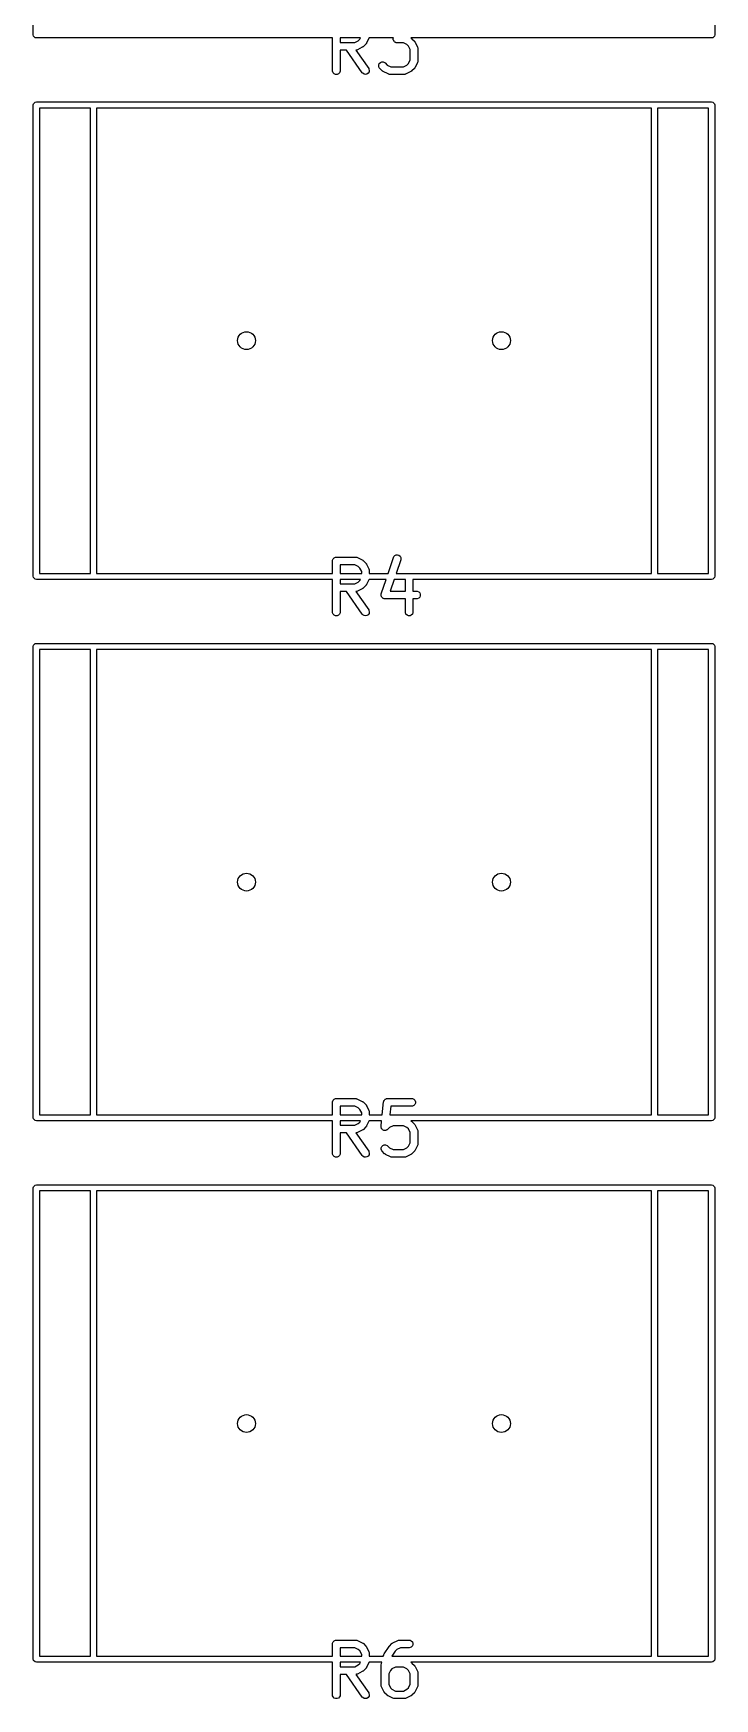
# Model space of a CAD drawing. Extents: x 0.23 to 2.98, y 0.39 to 3.79.
# Drawn here: x 1.174 to 1.7, y 1.659 to 2.945 of the extents above; entities that cross this region are included whole.
import ezdxf

# ---------------------------------------------------------------- set-up
doc = ezdxf.new("R2010")
doc.units = 0
doc.header["$MEASUREMENT"] = 0
doc.layers.add('BLACK', color=7, linetype='CONTINUOUS')

msp = doc.modelspace()

# ---------------------------------------------------------------- linework, layer by layer
at = {"layer": 'BLACK', "linetype": 'CONTINUOUS'}
for p, q in [((1.174, 2.9435), (1.174, 3.3073)), ((1.7, 3.3073), (1.7, 2.9435)), ((1.1742, 2.9426), (1.174, 2.9435)), ((1.7, 2.9435), (1.6998, 2.9426)), ((1.1755, 2.9414), (1.1742, 2.9426)), ((1.1764, 2.9412), (1.1755, 2.9414)), ((1.405, 2.9412), (1.1764, 2.9412)), ((1.405, 2.916), (1.405, 2.9412)), ((1.4109, 2.9412), (1.4109, 2.9377)), ((1.4266, 2.9412), (1.4109, 2.9412)), ((1.4109, 2.9377), (1.4223, 2.9377)), ((1.4158, 2.9318), (1.4109, 2.9318)), ((1.4109, 2.9318), (1.4109, 2.916)), ((1.428, 2.9143), (1.4158, 2.9318)), ((1.4223, 2.9377), (1.4249, 2.9391)), ((1.4235, 2.9319), (1.423, 2.9318)), ((1.423, 2.9318), (1.4329, 2.9177)), ((1.4236, 2.9319), (1.4235, 2.9319)), ((1.4237, 2.9319), (1.4236, 2.9319)), ((1.4243, 2.9321), (1.4237, 2.9319)), ((1.428, 2.934), (1.4243, 2.9321)), ((1.4249, 2.9391), (1.4261, 2.9403)), ((1.4261, 2.9403), (1.4266, 2.9412)), ((1.4283, 2.9342), (1.428, 2.934)), ((1.4284, 2.9343), (1.4283, 2.9342)), ((1.4283, 2.9342), (1.4283, 2.9342)), ((1.4285, 2.9343), (1.4284, 2.9343)), ((1.4286, 2.9344), (1.4285, 2.9343)), ((1.4288, 2.9346), (1.4286, 2.9344)), ((1.4307, 2.9364), (1.4288, 2.9346)), ((1.4308, 2.9367), (1.4307, 2.9364)), ((1.4309, 2.9367), (1.4308, 2.9367)), ((1.431, 2.9368), (1.4309, 2.9367)), ((1.4311, 2.937), (1.431, 2.9369)), ((1.431, 2.9369), (1.431, 2.9368)), ((1.4312, 2.9372), (1.4311, 2.937)), ((1.4331, 2.941), (1.4312, 2.9372)), ((1.4332, 2.9412), (1.4331, 2.941)), ((1.452, 2.9412), (1.4332, 2.9412)), ((1.4519, 2.941), (1.452, 2.9412)), ((1.4519, 2.9409), (1.4519, 2.941)), ((1.4519, 2.9408), (1.4519, 2.9409)), ((1.4519, 2.9403), (1.4519, 2.9408)), ((1.4519, 2.9398), (1.4519, 2.9403)), ((1.452, 2.9397), (1.4519, 2.9398)), ((1.452, 2.9396), (1.452, 2.9397)), ((1.4522, 2.9392), (1.452, 2.9396)), ((1.4524, 2.9388), (1.4522, 2.9392)), ((1.4524, 2.9387), (1.4524, 2.9388)), ((1.4525, 2.9386), (1.4524, 2.9387)), ((1.4528, 2.9383), (1.4525, 2.9386)), ((1.4532, 2.938), (1.4528, 2.9383)), ((1.4533, 2.9379), (1.4532, 2.938)), ((1.4533, 2.9378), (1.4533, 2.9379)), ((1.4538, 2.9377), (1.4533, 2.9378)), ((1.4542, 2.9375), (1.4538, 2.9377)), ((1.4544, 2.9375), (1.4542, 2.9375)), ((1.4545, 2.9375), (1.4544, 2.9375)), ((1.4544, 2.9375), (1.4544, 2.9375)), ((1.4548, 2.9375), (1.4545, 2.9375)), ((1.4597, 2.9375), (1.4548, 2.9375)), ((1.4624, 2.9361), (1.4597, 2.9375)), ((1.4636, 2.9349), (1.4624, 2.9361)), ((1.465, 2.9322), (1.4636, 2.9349)), ((1.465, 2.9242), (1.465, 2.9322)), ((1.6976, 2.9412), (1.4655, 2.9412)), ((1.4655, 2.9412), (1.4655, 2.9412)), ((1.4655, 2.9412), (1.4658, 2.941)), ((1.4658, 2.941), (1.4658, 2.941)), ((1.4658, 2.941), (1.4659, 2.9409)), ((1.4659, 2.9409), (1.466, 2.9409)), ((1.466, 2.9409), (1.4661, 2.9408)), ((1.4661, 2.9408), (1.4663, 2.9406)), ((1.4663, 2.9406), (1.4682, 2.9387)), ((1.4682, 2.9387), (1.4683, 2.9385)), ((1.4683, 2.9385), (1.4684, 2.9385)), ((1.4684, 2.9385), (1.4685, 2.9384)), ((1.4685, 2.9384), (1.4685, 2.9383)), ((1.4685, 2.9383), (1.4686, 2.9382)), ((1.4686, 2.9382), (1.4687, 2.938)), ((1.4687, 2.938), (1.4706, 2.9342)), ((1.4706, 2.9342), (1.4708, 2.9337)), ((1.4708, 2.9337), (1.4708, 2.9336)), ((1.4708, 2.9336), (1.4708, 2.9335)), ((1.4708, 2.9335), (1.4709, 2.9329)), ((1.4709, 2.9329), (1.4709, 2.9235)), ((1.6985, 2.9414), (1.6976, 2.9412)), ((1.6998, 2.9426), (1.6985, 2.9414)), ((1.4329, 2.9177), (1.4331, 2.9172)), ((1.4407, 2.9204), (1.4411, 2.9214)), ((1.4407, 2.9192), (1.4407, 2.9204)), ((1.4411, 2.9181), (1.4407, 2.9192)), ((1.4411, 2.9214), (1.4419, 2.9222)), ((1.4415, 2.9177), (1.4411, 2.9181)), ((1.4434, 2.9158), (1.4415, 2.9177)), ((1.4419, 2.9222), (1.443, 2.9227)), ((1.443, 2.9227), (1.4441, 2.9227)), ((1.4441, 2.9227), (1.4452, 2.9222)), ((1.4452, 2.9222), (1.4457, 2.9219)), ((1.4457, 2.9219), (1.4472, 2.9203)), ((1.4472, 2.9203), (1.4499, 2.919)), ((1.4499, 2.919), (1.4597, 2.919)), ((1.4597, 2.919), (1.4624, 2.9203)), ((1.4624, 2.9203), (1.4636, 2.9215)), ((1.4636, 2.9215), (1.465, 2.9242)), ((1.4682, 2.9177), (1.4663, 2.9158)), ((1.4683, 2.9179), (1.4682, 2.9177)), ((1.4684, 2.918), (1.4683, 2.9179)), ((1.4685, 2.9181), (1.4684, 2.918)), ((1.4686, 2.9182), (1.4685, 2.9181)), ((1.4685, 2.9181), (1.4685, 2.9181)), ((1.4687, 2.9185), (1.4686, 2.9182)), ((1.4706, 2.9222), (1.4687, 2.9185)), ((1.4708, 2.9228), (1.4706, 2.9222)), ((1.4709, 2.9235), (1.4708, 2.923)), ((1.4708, 2.923), (1.4708, 2.9229)), ((1.4708, 2.9229), (1.4708, 2.9228)), ((1.4051, 2.9155), (1.405, 2.916)), ((1.4055, 2.9144), (1.4051, 2.9155)), ((1.4063, 2.9136), (1.4055, 2.9144)), ((1.4074, 2.9131), (1.4063, 2.9136)), ((1.4085, 2.9131), (1.4074, 2.9131)), ((1.4096, 2.9136), (1.4085, 2.9131)), ((1.4104, 2.9144), (1.4096, 2.9136)), ((1.4108, 2.9155), (1.4104, 2.9144)), ((1.4109, 2.916), (1.4108, 2.9155)), ((1.4284, 2.9139), (1.428, 2.9143)), ((1.4294, 2.9133), (1.4284, 2.9139)), ((1.4305, 2.9131), (1.4294, 2.9133)), ((1.4316, 2.9133), (1.4305, 2.9131)), ((1.4326, 2.914), (1.4316, 2.9133)), ((1.4332, 2.915), (1.4326, 2.914)), ((1.4331, 2.9172), (1.4334, 2.9161)), ((1.4334, 2.9161), (1.4332, 2.915)), ((1.4436, 2.9156), (1.4434, 2.9158)), ((1.4437, 2.9155), (1.4436, 2.9156)), ((1.4436, 2.9156), (1.4436, 2.9156)), ((1.4438, 2.9155), (1.4437, 2.9155)), ((1.4439, 2.9154), (1.4438, 2.9155)), ((1.4441, 2.9153), (1.4439, 2.9154)), ((1.4479, 2.9134), (1.4441, 2.9153)), ((1.4484, 2.9132), (1.4479, 2.9134)), ((1.4485, 2.9132), (1.4484, 2.9132)), ((1.4486, 2.9131), (1.4485, 2.9132)), ((1.4492, 2.9131), (1.4486, 2.9131)), ((1.4604, 2.9131), (1.4492, 2.9131)), ((1.461, 2.9131), (1.4604, 2.9131)), ((1.4611, 2.9132), (1.461, 2.9131)), ((1.4612, 2.9132), (1.4611, 2.9132)), ((1.4618, 2.9134), (1.4612, 2.9132)), ((1.4655, 2.9153), (1.4618, 2.9134)), ((1.4658, 2.9154), (1.4655, 2.9153)), ((1.4659, 2.9155), (1.4658, 2.9155)), ((1.4658, 2.9155), (1.4658, 2.9154)), ((1.466, 2.9156), (1.4659, 2.9155)), ((1.4661, 2.9156), (1.466, 2.9156)), ((1.4663, 2.9158), (1.4661, 2.9156)), ((1.174, 2.8895), (1.1742, 2.8904)), ((1.174, 2.5257), (1.174, 2.8895)), ((1.1742, 2.8904), (1.1755, 2.8916)), ((1.1755, 2.8916), (1.1764, 2.8918)), ((1.1764, 2.8918), (1.6976, 2.8918)), ((1.1787, 2.8871), (1.1787, 2.528)), ((1.2181, 2.8871), (1.1787, 2.8871)), ((1.2181, 2.528), (1.2181, 2.8871)), ((1.2228, 2.8871), (1.2228, 2.528)), ((1.6512, 2.8871), (1.2228, 2.8871)), ((1.6512, 2.528), (1.6512, 2.8871)), ((1.6559, 2.8871), (1.6559, 2.528)), ((1.6953, 2.8871), (1.6559, 2.8871)), ((1.6953, 2.528), (1.6953, 2.8871)), ((1.6976, 2.8918), (1.6985, 2.8916)), ((1.6985, 2.8916), (1.6998, 2.8904)), ((1.6998, 2.8904), (1.7, 2.8895)), ((1.7, 2.8895), (1.7, 2.5257)), ((1.405, 2.5375), (1.4051, 2.5381)), ((1.405, 2.528), (1.405, 2.5375)), ((1.4051, 2.5381), (1.4055, 2.5392)), ((1.4055, 2.5392), (1.4063, 2.54)), ((1.4063, 2.54), (1.4074, 2.5404)), ((1.4074, 2.5404), (1.4079, 2.5405)), ((1.4079, 2.5405), (1.4229, 2.5405)), ((1.4223, 2.5346), (1.4109, 2.5346)), ((1.4109, 2.5346), (1.4109, 2.528)), ((1.4249, 2.5332), (1.4223, 2.5346)), ((1.4229, 2.5405), (1.4235, 2.5404)), ((1.4235, 2.5404), (1.4236, 2.5404)), ((1.4236, 2.5404), (1.4237, 2.5404)), ((1.4237, 2.5404), (1.4243, 2.5402)), ((1.4243, 2.5402), (1.428, 2.5383)), ((1.4261, 2.532), (1.4249, 2.5332)), ((1.428, 2.5383), (1.4283, 2.5381)), ((1.4283, 2.5381), (1.4283, 2.5381)), ((1.4283, 2.5381), (1.4284, 2.538)), ((1.4284, 2.538), (1.4285, 2.538)), ((1.4285, 2.538), (1.4286, 2.5379)), ((1.4286, 2.5379), (1.4288, 2.5377)), ((1.4288, 2.5377), (1.4307, 2.5359)), ((1.4307, 2.5359), (1.4308, 2.5356)), ((1.4308, 2.5356), (1.4309, 2.5356)), ((1.4309, 2.5356), (1.431, 2.5355)), ((1.431, 2.5355), (1.431, 2.5354)), ((1.431, 2.5354), (1.4311, 2.5354)), ((1.4311, 2.5354), (1.4312, 2.5351)), ((1.4312, 2.5351), (1.4331, 2.5314)), ((1.4479, 2.528), (1.452, 2.5403)), ((1.452, 2.5403), (1.4523, 2.5409)), ((1.4523, 2.5409), (1.453, 2.5417)), ((1.453, 2.5417), (1.454, 2.5423)), ((1.454, 2.5423), (1.4552, 2.5423)), ((1.4576, 2.5385), (1.4541, 2.528)), ((1.4552, 2.5423), (1.4563, 2.542)), ((1.4563, 2.542), (1.4572, 2.5412)), ((1.4572, 2.5412), (1.4577, 2.5402)), ((1.4577, 2.539), (1.4576, 2.5385)), ((1.4577, 2.5402), (1.4577, 2.539)), ((1.1742, 2.5248), (1.174, 2.5257)), ((1.1755, 2.5235), (1.1742, 2.5248)), ((1.1764, 2.5233), (1.1755, 2.5235)), ((1.405, 2.5233), (1.1764, 2.5233)), ((1.1787, 2.528), (1.2181, 2.528)), ((1.2228, 2.528), (1.405, 2.528)), ((1.405, 2.4982), (1.405, 2.5233)), ((1.4109, 2.528), (1.4275, 2.528)), ((1.4109, 2.5233), (1.4109, 2.5199)), ((1.4266, 2.5233), (1.4109, 2.5233)), ((1.4109, 2.5199), (1.4223, 2.5199)), ((1.4223, 2.5199), (1.4249, 2.5212)), ((1.4249, 2.5212), (1.4261, 2.5224)), ((1.4275, 2.5293), (1.4261, 2.532)), ((1.4261, 2.5224), (1.4266, 2.5233)), ((1.4275, 2.528), (1.4275, 2.5293)), ((1.4312, 2.5193), (1.4311, 2.5191)), ((1.4331, 2.5231), (1.4312, 2.5193)), ((1.4331, 2.5314), (1.4333, 2.5308)), ((1.4332, 2.5233), (1.4331, 2.5231)), ((1.4463, 2.5233), (1.4332, 2.5233)), ((1.4333, 2.5308), (1.4333, 2.5307)), ((1.4333, 2.5307), (1.4333, 2.5306)), ((1.4333, 2.5306), (1.4334, 2.53)), ((1.4334, 2.53), (1.4334, 2.528)), ((1.4334, 2.528), (1.4479, 2.528)), ((1.4426, 2.5122), (1.4463, 2.5233)), ((1.4526, 2.5233), (1.4495, 2.5142)), ((1.4612, 2.5233), (1.4526, 2.5233)), ((1.4541, 2.528), (1.6512, 2.528)), ((1.4612, 2.5142), (1.4612, 2.5233)), ((1.6976, 2.5233), (1.4671, 2.5233)), ((1.4671, 2.5233), (1.4671, 2.5142)), ((1.6559, 2.528), (1.6953, 2.528)), ((1.6985, 2.5235), (1.6976, 2.5233)), ((1.6998, 2.5248), (1.6985, 2.5235)), ((1.7, 2.5257), (1.6998, 2.5248)), ((1.4158, 2.514), (1.4109, 2.514)), ((1.4109, 2.514), (1.4109, 2.4982)), ((1.428, 2.4965), (1.4158, 2.514)), ((1.4235, 2.514), (1.423, 2.514)), ((1.423, 2.514), (1.4329, 2.4999)), ((1.4236, 2.5141), (1.4235, 2.514)), ((1.4237, 2.5141), (1.4236, 2.5141)), ((1.4243, 2.5143), (1.4237, 2.5141)), ((1.428, 2.5161), (1.4243, 2.5143)), ((1.4283, 2.5163), (1.428, 2.5161)), ((1.4284, 2.5164), (1.4283, 2.5163)), ((1.4283, 2.5163), (1.4283, 2.5163)), ((1.4285, 2.5165), (1.4284, 2.5164)), ((1.4286, 2.5165), (1.4285, 2.5165)), ((1.4288, 2.5167), (1.4286, 2.5165)), ((1.4307, 2.5186), (1.4288, 2.5167)), ((1.4308, 2.5188), (1.4307, 2.5186)), ((1.4309, 2.5189), (1.4308, 2.5188)), ((1.431, 2.5189), (1.4309, 2.5189)), ((1.4311, 2.5191), (1.431, 2.519)), ((1.431, 2.519), (1.431, 2.5189)), ((1.4425, 2.5118), (1.4425, 2.5119)), ((1.4425, 2.5119), (1.4426, 2.5119)), ((1.4425, 2.5117), (1.4425, 2.5118)), ((1.4425, 2.5112), (1.4425, 2.5117)), ((1.4425, 2.5107), (1.4425, 2.5112)), ((1.4426, 2.5106), (1.4425, 2.5107)), ((1.4426, 2.5119), (1.4426, 2.5122)), ((1.4426, 2.5105), (1.4426, 2.5106)), ((1.4428, 2.5101), (1.4426, 2.5105)), ((1.443, 2.5096), (1.4428, 2.5101)), ((1.4431, 2.5096), (1.443, 2.5096)), ((1.4431, 2.5095), (1.4431, 2.5096)), ((1.4435, 2.5092), (1.4431, 2.5095)), ((1.4438, 2.5088), (1.4435, 2.5092)), ((1.4439, 2.5088), (1.4438, 2.5088)), ((1.444, 2.5087), (1.4439, 2.5088)), ((1.4444, 2.5086), (1.444, 2.5087)), ((1.4449, 2.5084), (1.4444, 2.5086)), ((1.445, 2.5084), (1.4449, 2.5084)), ((1.4451, 2.5084), (1.445, 2.5084)), ((1.4452, 2.5084), (1.4451, 2.5084)), ((1.4454, 2.5083), (1.4452, 2.5084)), ((1.4612, 2.5083), (1.4454, 2.5083)), ((1.4495, 2.5142), (1.4612, 2.5142)), ((1.4612, 2.4982), (1.4612, 2.5083)), ((1.4671, 2.5142), (1.4698, 2.5142)), ((1.4698, 2.5083), (1.4671, 2.5083)), ((1.4671, 2.5083), (1.4671, 2.4982)), ((1.4698, 2.5142), (1.4704, 2.5142)), ((1.4704, 2.5084), (1.4698, 2.5083)), ((1.4704, 2.5142), (1.4715, 2.5137)), ((1.4715, 2.5088), (1.4704, 2.5084)), ((1.4715, 2.5137), (1.4723, 2.5129)), ((1.4723, 2.5096), (1.4715, 2.5088)), ((1.4723, 2.5129), (1.4727, 2.5119)), ((1.4727, 2.5107), (1.4723, 2.5096)), ((1.4727, 2.5119), (1.4727, 2.5107)), ((1.4051, 2.4976), (1.405, 2.4982)), ((1.4055, 2.4965), (1.4051, 2.4976)), ((1.4063, 2.4957), (1.4055, 2.4965)), ((1.4074, 2.4953), (1.4063, 2.4957)), ((1.4085, 2.4953), (1.4074, 2.4953)), ((1.4096, 2.4957), (1.4085, 2.4953)), ((1.4104, 2.4965), (1.4096, 2.4957)), ((1.4108, 2.4976), (1.4104, 2.4965)), ((1.4109, 2.4982), (1.4108, 2.4976)), ((1.4284, 2.496), (1.428, 2.4965)), ((1.4294, 2.4954), (1.4284, 2.496)), ((1.4305, 2.4952), (1.4294, 2.4954)), ((1.4316, 2.4955), (1.4305, 2.4952)), ((1.4326, 2.4961), (1.4316, 2.4955)), ((1.4332, 2.4971), (1.4326, 2.4961)), ((1.4329, 2.4999), (1.4331, 2.4994)), ((1.4331, 2.4994), (1.4334, 2.4982)), ((1.4334, 2.4982), (1.4332, 2.4971)), ((1.4613, 2.4976), (1.4612, 2.4982)), ((1.4617, 2.4965), (1.4613, 2.4976)), ((1.4626, 2.4957), (1.4617, 2.4965)), ((1.4636, 2.4953), (1.4626, 2.4957)), ((1.4648, 2.4953), (1.4636, 2.4953)), ((1.4658, 2.4957), (1.4648, 2.4953)), ((1.4666, 2.4965), (1.4658, 2.4957)), ((1.4671, 2.4976), (1.4666, 2.4965)), ((1.4671, 2.4982), (1.4671, 2.4976)), ((1.174, 2.4716), (1.1742, 2.4725)), ((1.174, 2.1078), (1.174, 2.4716)), ((1.1742, 2.4725), (1.1755, 2.4738)), ((1.1755, 2.4738), (1.1764, 2.4739)), ((1.1764, 2.4739), (1.6976, 2.4739)), ((1.1787, 2.4692), (1.1787, 2.1102)), ((1.2181, 2.4692), (1.1787, 2.4692)), ((1.2181, 2.1102), (1.2181, 2.4692)), ((1.2228, 2.4692), (1.2228, 2.1102)), ((1.6512, 2.4692), (1.2228, 2.4692)), ((1.6512, 2.1102), (1.6512, 2.4692)), ((1.6559, 2.4692), (1.6559, 2.1102)), ((1.6953, 2.4692), (1.6559, 2.4692)), ((1.6953, 2.1102), (1.6953, 2.4692)), ((1.6976, 2.4739), (1.6985, 2.4738)), ((1.6985, 2.4738), (1.6998, 2.4725)), ((1.6998, 2.4725), (1.7, 2.4716)), ((1.7, 2.4716), (1.7, 2.1078)), ((1.4051, 2.1202), (1.4055, 2.1213)), ((1.4055, 2.1213), (1.4063, 2.1221)), ((1.4063, 2.1221), (1.4074, 2.1226)), ((1.4074, 2.1226), (1.4079, 2.1226)), ((1.4079, 2.1226), (1.4229, 2.1226)), ((1.4229, 2.1226), (1.4235, 2.1226)), ((1.4235, 2.1226), (1.4236, 2.1225)), ((1.4236, 2.1225), (1.4237, 2.1225)), ((1.4237, 2.1225), (1.4243, 2.1223)), ((1.4243, 2.1223), (1.428, 2.1204)), ((1.4445, 2.1205), (1.4447, 2.1209)), ((1.4447, 2.1209), (1.4449, 2.1213)), ((1.4449, 2.1213), (1.445, 2.1214)), ((1.445, 2.1215), (1.4454, 2.1218)), ((1.445, 2.1214), (1.445, 2.1215)), ((1.4454, 2.1218), (1.4457, 2.1221)), ((1.4457, 2.1221), (1.4458, 2.1222)), ((1.4458, 2.1222), (1.4459, 2.1223)), ((1.4459, 2.1223), (1.4463, 2.1224)), ((1.4463, 2.1224), (1.4467, 2.1226)), ((1.4467, 2.1226), (1.447, 2.1226)), ((1.447, 2.1226), (1.447, 2.1226)), ((1.447, 2.1226), (1.4471, 2.1226)), ((1.4471, 2.1226), (1.4473, 2.1226)), ((1.4473, 2.1226), (1.4661, 2.1226)), ((1.4661, 2.1226), (1.4666, 2.1226)), ((1.4666, 2.1226), (1.4677, 2.1221)), ((1.4677, 2.1221), (1.4685, 2.1213)), ((1.4685, 2.1213), (1.469, 2.1202)), ((1.1787, 2.1102), (1.2181, 2.1102)), ((1.2228, 2.1102), (1.405, 2.1102)), ((1.405, 2.1197), (1.4051, 2.1202)), ((1.405, 2.1102), (1.405, 2.1197)), ((1.4223, 2.1167), (1.4109, 2.1167)), ((1.4109, 2.1167), (1.4109, 2.1102)), ((1.4109, 2.1102), (1.4275, 2.1102)), ((1.4249, 2.1154), (1.4223, 2.1167)), ((1.4261, 2.1142), (1.4249, 2.1154)), ((1.4275, 2.1115), (1.4261, 2.1142)), ((1.4275, 2.1102), (1.4275, 2.1115)), ((1.428, 2.1204), (1.4283, 2.1203)), ((1.4283, 2.1203), (1.4283, 2.1202)), ((1.4283, 2.1202), (1.4284, 2.1202)), ((1.4284, 2.1202), (1.4285, 2.1201)), ((1.4285, 2.1201), (1.4286, 2.1201)), ((1.4286, 2.1201), (1.4288, 2.1199)), ((1.4288, 2.1199), (1.4307, 2.118)), ((1.4307, 2.118), (1.4308, 2.1178)), ((1.4308, 2.1178), (1.4309, 2.1177)), ((1.4309, 2.1177), (1.431, 2.1176)), ((1.431, 2.1176), (1.431, 2.1176)), ((1.431, 2.1176), (1.4311, 2.1175)), ((1.4311, 2.1175), (1.4312, 2.1172)), ((1.4312, 2.1172), (1.4331, 2.1135)), ((1.4331, 2.1135), (1.4333, 2.1129)), ((1.4333, 2.1129), (1.4333, 2.1128)), ((1.4333, 2.1128), (1.4333, 2.1127)), ((1.4333, 2.1127), (1.4334, 2.1122)), ((1.4334, 2.1122), (1.4334, 2.1102)), ((1.4334, 2.1102), (1.4434, 2.1102)), ((1.4434, 2.1102), (1.4444, 2.12)), ((1.4444, 2.1202), (1.4445, 2.1203)), ((1.4444, 2.12), (1.4444, 2.1202)), ((1.4444, 2.1202), (1.4444, 2.1202)), ((1.4445, 2.1203), (1.4445, 2.1205)), ((1.45, 2.1167), (1.4493, 2.1102)), ((1.4493, 2.1102), (1.6512, 2.1102)), ((1.4661, 2.1167), (1.45, 2.1167)), ((1.4666, 2.1168), (1.4661, 2.1167)), ((1.4677, 2.1172), (1.4666, 2.1168)), ((1.4685, 2.118), (1.4677, 2.1172)), ((1.469, 2.1191), (1.4685, 2.118)), ((1.469, 2.1202), (1.469, 2.1191)), ((1.6559, 2.1102), (1.6953, 2.1102)), ((1.1742, 2.1069), (1.174, 2.1078)), ((1.1755, 2.1056), (1.1742, 2.1069)), ((1.1764, 2.1054), (1.1755, 2.1056)), ((1.405, 2.1054), (1.1764, 2.1054)), ((1.405, 2.0803), (1.405, 2.1054)), ((1.4109, 2.1054), (1.4109, 2.102)), ((1.4266, 2.1054), (1.4109, 2.1054)), ((1.4109, 2.102), (1.4223, 2.102)), ((1.4158, 2.0961), (1.4109, 2.0961)), ((1.4109, 2.0961), (1.4109, 2.0803)), ((1.428, 2.0786), (1.4158, 2.0961)), ((1.4223, 2.102), (1.4249, 2.1033)), ((1.4235, 2.0961), (1.423, 2.0961)), ((1.423, 2.0961), (1.4329, 2.082)), ((1.4236, 2.0962), (1.4235, 2.0961)), ((1.4237, 2.0962), (1.4236, 2.0962)), ((1.4243, 2.0964), (1.4237, 2.0962)), ((1.428, 2.0983), (1.4243, 2.0964)), ((1.4249, 2.1033), (1.4261, 2.1045)), ((1.4261, 2.1045), (1.4266, 2.1054)), ((1.4283, 2.0984), (1.428, 2.0983)), ((1.4284, 2.0985), (1.4283, 2.0985)), ((1.4283, 2.0985), (1.4283, 2.0984)), ((1.4285, 2.0986), (1.4284, 2.0985)), ((1.4286, 2.0986), (1.4285, 2.0986)), ((1.4288, 2.0988), (1.4286, 2.0986)), ((1.4307, 2.1007), (1.4288, 2.0988)), ((1.4308, 2.1009), (1.4307, 2.1007)), ((1.4309, 2.101), (1.4308, 2.1009)), ((1.431, 2.1011), (1.4309, 2.101)), ((1.4311, 2.1012), (1.431, 2.1012)), ((1.431, 2.1012), (1.431, 2.1011)), ((1.4312, 2.1015), (1.4311, 2.1012)), ((1.4331, 2.1052), (1.4312, 2.1015)), ((1.4332, 2.1054), (1.4331, 2.1052)), ((1.4429, 2.1054), (1.4332, 2.1054)), ((1.4425, 2.1012), (1.4429, 2.1054)), ((1.4425, 2.1006), (1.4425, 2.1012)), ((1.4425, 2.1005), (1.4425, 2.1006)), ((1.4425, 2.1003), (1.4425, 2.1005)), ((1.4427, 2.0999), (1.4425, 2.1003)), ((1.4428, 2.0995), (1.4427, 2.0999)), ((1.4429, 2.0994), (1.4428, 2.0995)), ((1.443, 2.0993), (1.4429, 2.0994)), ((1.4433, 2.099), (1.443, 2.0993)), ((1.4436, 2.0986), (1.4433, 2.099)), ((1.4437, 2.0986), (1.4436, 2.0986)), ((1.4438, 2.0985), (1.4437, 2.0986)), ((1.4442, 2.0983), (1.4438, 2.0985)), ((1.4446, 2.0981), (1.4442, 2.0983)), ((1.4447, 2.0981), (1.4446, 2.0981)), ((1.4449, 2.098), (1.4447, 2.0981)), ((1.4453, 2.098), (1.4449, 2.098)), ((1.4457, 2.098), (1.4453, 2.098)), ((1.4459, 2.098), (1.4457, 2.098)), ((1.446, 2.098), (1.4459, 2.098)), ((1.4464, 2.0982), (1.446, 2.098)), ((1.4468, 2.0983), (1.4464, 2.0982)), ((1.4469, 2.0984), (1.4468, 2.0983)), ((1.4471, 2.0985), (1.4469, 2.0984)), ((1.4475, 2.0988), (1.4471, 2.0985)), ((1.4491, 2.1004), (1.4475, 2.0988)), ((1.4518, 2.1017), (1.4491, 2.1004)), ((1.4597, 2.1017), (1.4518, 2.1017)), ((1.4624, 2.1004), (1.4597, 2.1017)), ((1.4636, 2.0992), (1.4624, 2.1004)), ((1.465, 2.0965), (1.4636, 2.0992)), ((1.465, 2.0885), (1.465, 2.0965)), ((1.6976, 2.1054), (1.4655, 2.1054)), ((1.4655, 2.1054), (1.4655, 2.1054)), ((1.4655, 2.1054), (1.4658, 2.1053)), ((1.4658, 2.1053), (1.4658, 2.1052)), ((1.4658, 2.1052), (1.4659, 2.1052)), ((1.4659, 2.1052), (1.466, 2.1051)), ((1.466, 2.1051), (1.4661, 2.1051)), ((1.4661, 2.1051), (1.4663, 2.1049)), ((1.4663, 2.1049), (1.4682, 2.103)), ((1.4682, 2.103), (1.4683, 2.1028)), ((1.4683, 2.1028), (1.4684, 2.1027)), ((1.4684, 2.1027), (1.4685, 2.1026)), ((1.4685, 2.1026), (1.4685, 2.1026)), ((1.4685, 2.1026), (1.4686, 2.1025)), ((1.4686, 2.1025), (1.4687, 2.1022)), ((1.4687, 2.1022), (1.4706, 2.0985)), ((1.4706, 2.0985), (1.4708, 2.0979)), ((1.4708, 2.0979), (1.4708, 2.0978)), ((1.4708, 2.0978), (1.4708, 2.0977)), ((1.4708, 2.0977), (1.4709, 2.0972)), ((1.4709, 2.0972), (1.4709, 2.0878)), ((1.6985, 2.1056), (1.6976, 2.1054)), ((1.6998, 2.1069), (1.6985, 2.1056)), ((1.7, 2.1078), (1.6998, 2.1069)), ((1.4425, 2.0846), (1.443, 2.0857)), ((1.4425, 2.0835), (1.4425, 2.0846)), ((1.443, 2.0824), (1.4425, 2.0835)), ((1.443, 2.0857), (1.4438, 2.0865)), ((1.4434, 2.082), (1.443, 2.0824)), ((1.4438, 2.0865), (1.4449, 2.0869)), ((1.4449, 2.0869), (1.446, 2.0869)), ((1.446, 2.0869), (1.4471, 2.0865)), ((1.4471, 2.0865), (1.4475, 2.0861)), ((1.4475, 2.0861), (1.4491, 2.0846)), ((1.4491, 2.0846), (1.4518, 2.0832)), ((1.4518, 2.0832), (1.4597, 2.0832)), ((1.4597, 2.0832), (1.4624, 2.0846)), ((1.4624, 2.0846), (1.4636, 2.0858)), ((1.4636, 2.0858), (1.465, 2.0885)), ((1.4684, 2.0822), (1.4683, 2.0822)), ((1.4685, 2.0823), (1.4684, 2.0822)), ((1.4686, 2.0825), (1.4685, 2.0824)), ((1.4685, 2.0824), (1.4685, 2.0823)), ((1.4687, 2.0827), (1.4686, 2.0825)), ((1.4706, 2.0865), (1.4687, 2.0827)), ((1.4708, 2.087), (1.4706, 2.0865)), ((1.4709, 2.0878), (1.4708, 2.0872)), ((1.4708, 2.0872), (1.4708, 2.0871)), ((1.4708, 2.0871), (1.4708, 2.087)), ((1.4051, 2.0797), (1.405, 2.0803)), ((1.4055, 2.0787), (1.4051, 2.0797)), ((1.4063, 2.0778), (1.4055, 2.0787)), ((1.4074, 2.0774), (1.4063, 2.0778)), ((1.4085, 2.0774), (1.4074, 2.0774)), ((1.4096, 2.0778), (1.4085, 2.0774)), ((1.4104, 2.0787), (1.4096, 2.0778)), ((1.4108, 2.0797), (1.4104, 2.0787)), ((1.4109, 2.0803), (1.4108, 2.0797)), ((1.4284, 2.0782), (1.428, 2.0786)), ((1.4294, 2.0775), (1.4284, 2.0782)), ((1.4305, 2.0773), (1.4294, 2.0775)), ((1.4316, 2.0776), (1.4305, 2.0773)), ((1.4326, 2.0783), (1.4316, 2.0776)), ((1.4332, 2.0792), (1.4326, 2.0783)), ((1.4329, 2.082), (1.4331, 2.0815)), ((1.4331, 2.0815), (1.4334, 2.0804)), ((1.4334, 2.0804), (1.4332, 2.0792)), ((1.4452, 2.0801), (1.4434, 2.082)), ((1.4455, 2.0799), (1.4452, 2.0801)), ((1.4455, 2.0798), (1.4455, 2.0799)), ((1.4456, 2.0798), (1.4455, 2.0798)), ((1.4457, 2.0797), (1.4456, 2.0798)), ((1.4458, 2.0797), (1.4457, 2.0797)), ((1.446, 2.0795), (1.4458, 2.0797)), ((1.4497, 2.0777), (1.446, 2.0795)), ((1.4503, 2.0774), (1.4497, 2.0777)), ((1.4504, 2.0774), (1.4503, 2.0774)), ((1.4505, 2.0774), (1.4504, 2.0774)), ((1.4511, 2.0773), (1.4505, 2.0774)), ((1.4604, 2.0773), (1.4511, 2.0773)), ((1.461, 2.0774), (1.4604, 2.0773)), ((1.4611, 2.0774), (1.461, 2.0774)), ((1.4612, 2.0774), (1.4611, 2.0774)), ((1.4618, 2.0777), (1.4612, 2.0774)), ((1.4655, 2.0795), (1.4618, 2.0777)), ((1.4658, 2.0797), (1.4655, 2.0795)), ((1.4659, 2.0798), (1.4658, 2.0797)), ((1.4658, 2.0797), (1.4658, 2.0797)), ((1.466, 2.0798), (1.4659, 2.0798)), ((1.4661, 2.0799), (1.466, 2.0798)), ((1.4663, 2.0801), (1.4661, 2.0799)), ((1.4682, 2.082), (1.4663, 2.0801)), ((1.4683, 2.0822), (1.4682, 2.082)), ((1.174, 2.0537), (1.1742, 2.0546)), ((1.174, 1.6899), (1.174, 2.0537)), ((1.1742, 2.0546), (1.1755, 2.0559)), ((1.1755, 2.0559), (1.1764, 2.0561)), ((1.1764, 2.0561), (1.6976, 2.0561)), ((1.1787, 2.0513), (1.1787, 1.6923)), ((1.2181, 2.0513), (1.1787, 2.0513)), ((1.2181, 1.6923), (1.2181, 2.0513)), ((1.2228, 2.0513), (1.2228, 1.6923)), ((1.6512, 2.0513), (1.2228, 2.0513)), ((1.6512, 1.6923), (1.6512, 2.0513)), ((1.6559, 2.0513), (1.6559, 1.6923)), ((1.6953, 2.0513), (1.6559, 2.0513)), ((1.6953, 1.6923), (1.6953, 2.0513)), ((1.6976, 2.0561), (1.6985, 2.0559)), ((1.6985, 2.0559), (1.6998, 2.0546)), ((1.6998, 2.0546), (1.7, 2.0537)), ((1.7, 2.0537), (1.7, 1.6899)), ((1.405, 1.7018), (1.4051, 1.7024)), ((1.405, 1.6923), (1.405, 1.7018)), ((1.4051, 1.7024), (1.4055, 1.7034)), ((1.4055, 1.7034), (1.4063, 1.7042)), ((1.4063, 1.7042), (1.4074, 1.7047)), ((1.4074, 1.7047), (1.4079, 1.7047)), ((1.4079, 1.7047), (1.4229, 1.7047)), ((1.4223, 1.6988), (1.4109, 1.6988)), ((1.4109, 1.6988), (1.4109, 1.6923)), ((1.4249, 1.6975), (1.4223, 1.6988)), ((1.4229, 1.7047), (1.4235, 1.7047)), ((1.4235, 1.7047), (1.4236, 1.7046)), ((1.4236, 1.7046), (1.4237, 1.7046)), ((1.4237, 1.7046), (1.4243, 1.7044)), ((1.4243, 1.7044), (1.428, 1.7026)), ((1.4261, 1.6963), (1.4249, 1.6975)), ((1.428, 1.7026), (1.4283, 1.7024)), ((1.4283, 1.7024), (1.4283, 1.7024)), ((1.4283, 1.7024), (1.4284, 1.7023)), ((1.4284, 1.7023), (1.4285, 1.7023)), ((1.4285, 1.7023), (1.4286, 1.7022)), ((1.4286, 1.7022), (1.4288, 1.702)), ((1.4288, 1.702), (1.4307, 1.7001)), ((1.4307, 1.7001), (1.4308, 1.6999)), ((1.4308, 1.6999), (1.4309, 1.6999)), ((1.4309, 1.6999), (1.431, 1.6998)), ((1.431, 1.6998), (1.431, 1.6997)), ((1.431, 1.6997), (1.4311, 1.6996)), ((1.4311, 1.6996), (1.4312, 1.6994)), ((1.4312, 1.6994), (1.4331, 1.6956)), ((1.4449, 1.6941), (1.4486, 1.6997)), ((1.4486, 1.6997), (1.4488, 1.6999)), ((1.4486, 1.6997), (1.4486, 1.6997)), ((1.4486, 1.6997), (1.4486, 1.6997)), ((1.4488, 1.6999), (1.449, 1.7001)), ((1.449, 1.7001), (1.4509, 1.702)), ((1.449, 1.7001), (1.449, 1.7001)), ((1.449, 1.7001), (1.449, 1.7001)), ((1.4509, 1.702), (1.4511, 1.7022)), ((1.4511, 1.7022), (1.4511, 1.7023)), ((1.4511, 1.7023), (1.4512, 1.7023)), ((1.4512, 1.7023), (1.4513, 1.7024)), ((1.4513, 1.7024), (1.4514, 1.7024)), ((1.4514, 1.7024), (1.4516, 1.7026)), ((1.4516, 1.7026), (1.4554, 1.7044)), ((1.4547, 1.6975), (1.4534, 1.6962)), ((1.4574, 1.6988), (1.4547, 1.6975)), ((1.4554, 1.7044), (1.4559, 1.7046)), ((1.4559, 1.7046), (1.456, 1.7046)), ((1.456, 1.7046), (1.4561, 1.7047)), ((1.4561, 1.7047), (1.4567, 1.7047)), ((1.4567, 1.7047), (1.4642, 1.7047)), ((1.4642, 1.6988), (1.4574, 1.6988)), ((1.4642, 1.7047), (1.4648, 1.7047)), ((1.4648, 1.6989), (1.4642, 1.6988)), ((1.4648, 1.7047), (1.4658, 1.7042)), ((1.4658, 1.6993), (1.4648, 1.6989)), ((1.4658, 1.7042), (1.4666, 1.7034)), ((1.4666, 1.7002), (1.4658, 1.6993)), ((1.4666, 1.7034), (1.4671, 1.7024)), ((1.4671, 1.7012), (1.4666, 1.7002)), ((1.4671, 1.7024), (1.4671, 1.7012)), ((1.1742, 1.689), (1.174, 1.6899)), ((1.1755, 1.6878), (1.1742, 1.689)), ((1.1764, 1.6876), (1.1755, 1.6878)), ((1.405, 1.6876), (1.1764, 1.6876)), ((1.1787, 1.6923), (1.2181, 1.6923)), ((1.2228, 1.6923), (1.405, 1.6923)), ((1.405, 1.6624), (1.405, 1.6876)), ((1.4109, 1.6923), (1.4275, 1.6923)), ((1.4109, 1.6876), (1.4109, 1.6841)), ((1.4266, 1.6876), (1.4109, 1.6876)), ((1.4109, 1.6841), (1.4223, 1.6841)), ((1.4223, 1.6841), (1.4249, 1.6855)), ((1.4249, 1.6855), (1.4261, 1.6867)), ((1.4275, 1.6936), (1.4261, 1.6963)), ((1.4261, 1.6867), (1.4266, 1.6876)), ((1.4275, 1.6923), (1.4275, 1.6936)), ((1.4331, 1.6873), (1.4312, 1.6836)), ((1.4331, 1.6956), (1.4333, 1.6951)), ((1.4332, 1.6876), (1.4331, 1.6873)), ((1.4431, 1.6876), (1.4332, 1.6876)), ((1.4333, 1.6951), (1.4333, 1.695)), ((1.4333, 1.695), (1.4333, 1.6949)), ((1.4333, 1.6949), (1.4334, 1.6943)), ((1.4334, 1.6943), (1.4334, 1.6923)), ((1.4334, 1.6923), (1.4442, 1.6923)), ((1.4425, 1.6853), (1.4425, 1.6855)), ((1.4425, 1.6855), (1.4426, 1.6855)), ((1.4425, 1.6851), (1.4425, 1.6853)), ((1.4425, 1.685), (1.4425, 1.6851)), ((1.4425, 1.6849), (1.4425, 1.685)), ((1.4425, 1.6699), (1.4425, 1.6849)), ((1.4426, 1.6856), (1.4431, 1.6876)), ((1.4426, 1.6855), (1.4426, 1.6856)), ((1.4442, 1.6923), (1.4445, 1.6931)), ((1.4445, 1.6931), (1.4446, 1.6935)), ((1.4446, 1.6936), (1.4446, 1.6937)), ((1.4446, 1.6937), (1.4447, 1.6937)), ((1.4446, 1.6935), (1.4446, 1.6936)), ((1.4446, 1.6935), (1.4446, 1.6935)), ((1.4447, 1.6937), (1.4449, 1.6941)), ((1.4534, 1.6962), (1.4508, 1.6923)), ((1.4508, 1.6923), (1.6512, 1.6923)), ((1.4536, 1.6838), (1.4509, 1.6825)), ((1.4597, 1.6838), (1.4536, 1.6838)), ((1.4624, 1.6825), (1.4597, 1.6838)), ((1.6976, 1.6876), (1.4655, 1.6876)), ((1.4655, 1.6876), (1.4655, 1.6876)), ((1.4655, 1.6876), (1.4658, 1.6874)), ((1.4658, 1.6874), (1.4658, 1.6874)), ((1.4658, 1.6874), (1.4659, 1.6873)), ((1.4659, 1.6873), (1.466, 1.6873)), ((1.466, 1.6873), (1.4661, 1.6872)), ((1.4661, 1.6872), (1.4663, 1.687)), ((1.4663, 1.687), (1.4682, 1.6851)), ((1.4682, 1.6851), (1.4683, 1.6849)), ((1.4683, 1.6849), (1.4684, 1.6849)), ((1.4684, 1.6849), (1.4685, 1.6848)), ((1.4685, 1.6848), (1.4685, 1.6847)), ((1.4685, 1.6847), (1.4686, 1.6846)), ((1.4686, 1.6846), (1.4687, 1.6844)), ((1.4687, 1.6844), (1.4706, 1.6806)), ((1.6559, 1.6923), (1.6953, 1.6923)), ((1.6985, 1.6878), (1.6976, 1.6876)), ((1.6998, 1.689), (1.6985, 1.6878)), ((1.7, 1.6899), (1.6998, 1.689)), ((1.4158, 1.6782), (1.4109, 1.6782)), ((1.4109, 1.6782), (1.4109, 1.6624)), ((1.428, 1.6607), (1.4158, 1.6782)), ((1.4235, 1.6783), (1.423, 1.6782)), ((1.423, 1.6782), (1.4329, 1.6641)), ((1.4236, 1.6783), (1.4235, 1.6783)), ((1.4237, 1.6783), (1.4236, 1.6783)), ((1.4243, 1.6785), (1.4237, 1.6783)), ((1.428, 1.6804), (1.4243, 1.6785)), ((1.4283, 1.6806), (1.428, 1.6804)), ((1.4284, 1.6807), (1.4283, 1.6806)), ((1.4283, 1.6806), (1.4283, 1.6806)), ((1.4285, 1.6807), (1.4284, 1.6807)), ((1.4286, 1.6808), (1.4285, 1.6807)), ((1.4288, 1.681), (1.4286, 1.6808)), ((1.4307, 1.6828), (1.4288, 1.681)), ((1.4308, 1.6831), (1.4307, 1.6828)), ((1.4309, 1.6831), (1.4308, 1.6831)), ((1.431, 1.6832), (1.4309, 1.6831)), ((1.4311, 1.6834), (1.431, 1.6833)), ((1.431, 1.6833), (1.431, 1.6832)), ((1.4312, 1.6836), (1.4311, 1.6834)), ((1.4497, 1.6813), (1.4484, 1.6786)), ((1.4484, 1.6786), (1.4484, 1.6706)), ((1.4509, 1.6825), (1.4497, 1.6813)), ((1.4636, 1.6813), (1.4624, 1.6825)), ((1.465, 1.6786), (1.4636, 1.6813)), ((1.465, 1.6706), (1.465, 1.6786)), ((1.4706, 1.6806), (1.4708, 1.6801)), ((1.4708, 1.6801), (1.4708, 1.68)), ((1.4708, 1.68), (1.4708, 1.6799)), ((1.4708, 1.6799), (1.4709, 1.6793)), ((1.4709, 1.6793), (1.4709, 1.6699)), ((1.4051, 1.6618), (1.405, 1.6624)), ((1.4055, 1.6608), (1.4051, 1.6618)), ((1.4063, 1.66), (1.4055, 1.6608)), ((1.4074, 1.6595), (1.4063, 1.66)), ((1.4085, 1.6595), (1.4074, 1.6595)), ((1.4096, 1.66), (1.4085, 1.6595)), ((1.4104, 1.6608), (1.4096, 1.66)), ((1.4108, 1.6618), (1.4104, 1.6608)), ((1.4109, 1.6624), (1.4108, 1.6618)), ((1.4284, 1.6603), (1.428, 1.6607)), ((1.4294, 1.6597), (1.4284, 1.6603)), ((1.4305, 1.6595), (1.4294, 1.6597)), ((1.4316, 1.6597), (1.4305, 1.6595)), ((1.4326, 1.6604), (1.4316, 1.6597)), ((1.4332, 1.6614), (1.4326, 1.6604)), ((1.4329, 1.6641), (1.4331, 1.6636)), ((1.4331, 1.6636), (1.4334, 1.6625)), ((1.4334, 1.6625), (1.4332, 1.6614)), ((1.4425, 1.6693), (1.4425, 1.6699)), ((1.4426, 1.6692), (1.4425, 1.6693)), ((1.4426, 1.6691), (1.4426, 1.6692)), ((1.4428, 1.6686), (1.4426, 1.6691)), ((1.4447, 1.6649), (1.4428, 1.6686)), ((1.4448, 1.6646), (1.4447, 1.6649)), ((1.4449, 1.6645), (1.4448, 1.6646)), ((1.445, 1.6644), (1.4449, 1.6645)), ((1.4449, 1.6645), (1.4449, 1.6645)), ((1.445, 1.6643), (1.445, 1.6644)), ((1.4452, 1.6641), (1.445, 1.6643)), ((1.4471, 1.6622), (1.4452, 1.6641)), ((1.4473, 1.662), (1.4471, 1.6622)), ((1.4474, 1.662), (1.4473, 1.662)), ((1.4475, 1.6619), (1.4474, 1.662)), ((1.4476, 1.6618), (1.4475, 1.6619)), ((1.4479, 1.6617), (1.4476, 1.6618)), ((1.4476, 1.6618), (1.4476, 1.6618)), ((1.4516, 1.6598), (1.4479, 1.6617)), ((1.4484, 1.6706), (1.4497, 1.6679)), ((1.4497, 1.6679), (1.4509, 1.6667)), ((1.4509, 1.6667), (1.4536, 1.6654)), ((1.4522, 1.6596), (1.4516, 1.6598)), ((1.4523, 1.6596), (1.4522, 1.6596)), ((1.4524, 1.6595), (1.4523, 1.6596)), ((1.4529, 1.6595), (1.4524, 1.6595)), ((1.4604, 1.6595), (1.4529, 1.6595)), ((1.4536, 1.6654), (1.4597, 1.6654)), ((1.4597, 1.6654), (1.4624, 1.6667)), ((1.461, 1.6595), (1.4604, 1.6595)), ((1.4611, 1.6596), (1.461, 1.6595)), ((1.4612, 1.6596), (1.4611, 1.6596)), ((1.4618, 1.6598), (1.4612, 1.6596)), ((1.4655, 1.6617), (1.4618, 1.6598)), ((1.4624, 1.6667), (1.4636, 1.6679)), ((1.4636, 1.6679), (1.465, 1.6706)), ((1.4658, 1.6618), (1.4655, 1.6617)), ((1.4659, 1.6619), (1.4658, 1.6618)), ((1.4658, 1.6618), (1.4658, 1.6618)), ((1.466, 1.662), (1.4659, 1.6619)), ((1.4661, 1.662), (1.466, 1.662)), ((1.4663, 1.6622), (1.4661, 1.662)), ((1.4682, 1.6641), (1.4663, 1.6622)), ((1.4683, 1.6643), (1.4682, 1.6641)), ((1.4684, 1.6644), (1.4683, 1.6643)), ((1.4685, 1.6645), (1.4684, 1.6644)), ((1.4686, 1.6646), (1.4685, 1.6645)), ((1.4685, 1.6645), (1.4685, 1.6645)), ((1.4687, 1.6649), (1.4686, 1.6646)), ((1.4706, 1.6686), (1.4687, 1.6649)), ((1.4708, 1.6691), (1.4706, 1.6686)), ((1.4709, 1.6699), (1.4708, 1.6693)), ((1.4708, 1.6693), (1.4708, 1.6692)), ((1.4708, 1.6692), (1.4708, 1.6691))]:
    msp.add_line(p, q, dxfattribs=at)
at = {"layer": 'BLACK'}
for centre in [(1.3386, 2.7076), (1.3386, 2.7076), (1.5354, 2.7076), (1.5354, 2.7076), (1.3386, 2.2897), (1.3386, 2.2897), (1.5354, 2.2897), (1.5354, 2.2897), (1.3386, 1.8718), (1.3386, 1.8718), (1.5354, 1.8718), (1.5354, 1.8718)]:
    msp.add_circle(centre, 0.00689, dxfattribs=at)

doc.saveas('drawing.dxf')
